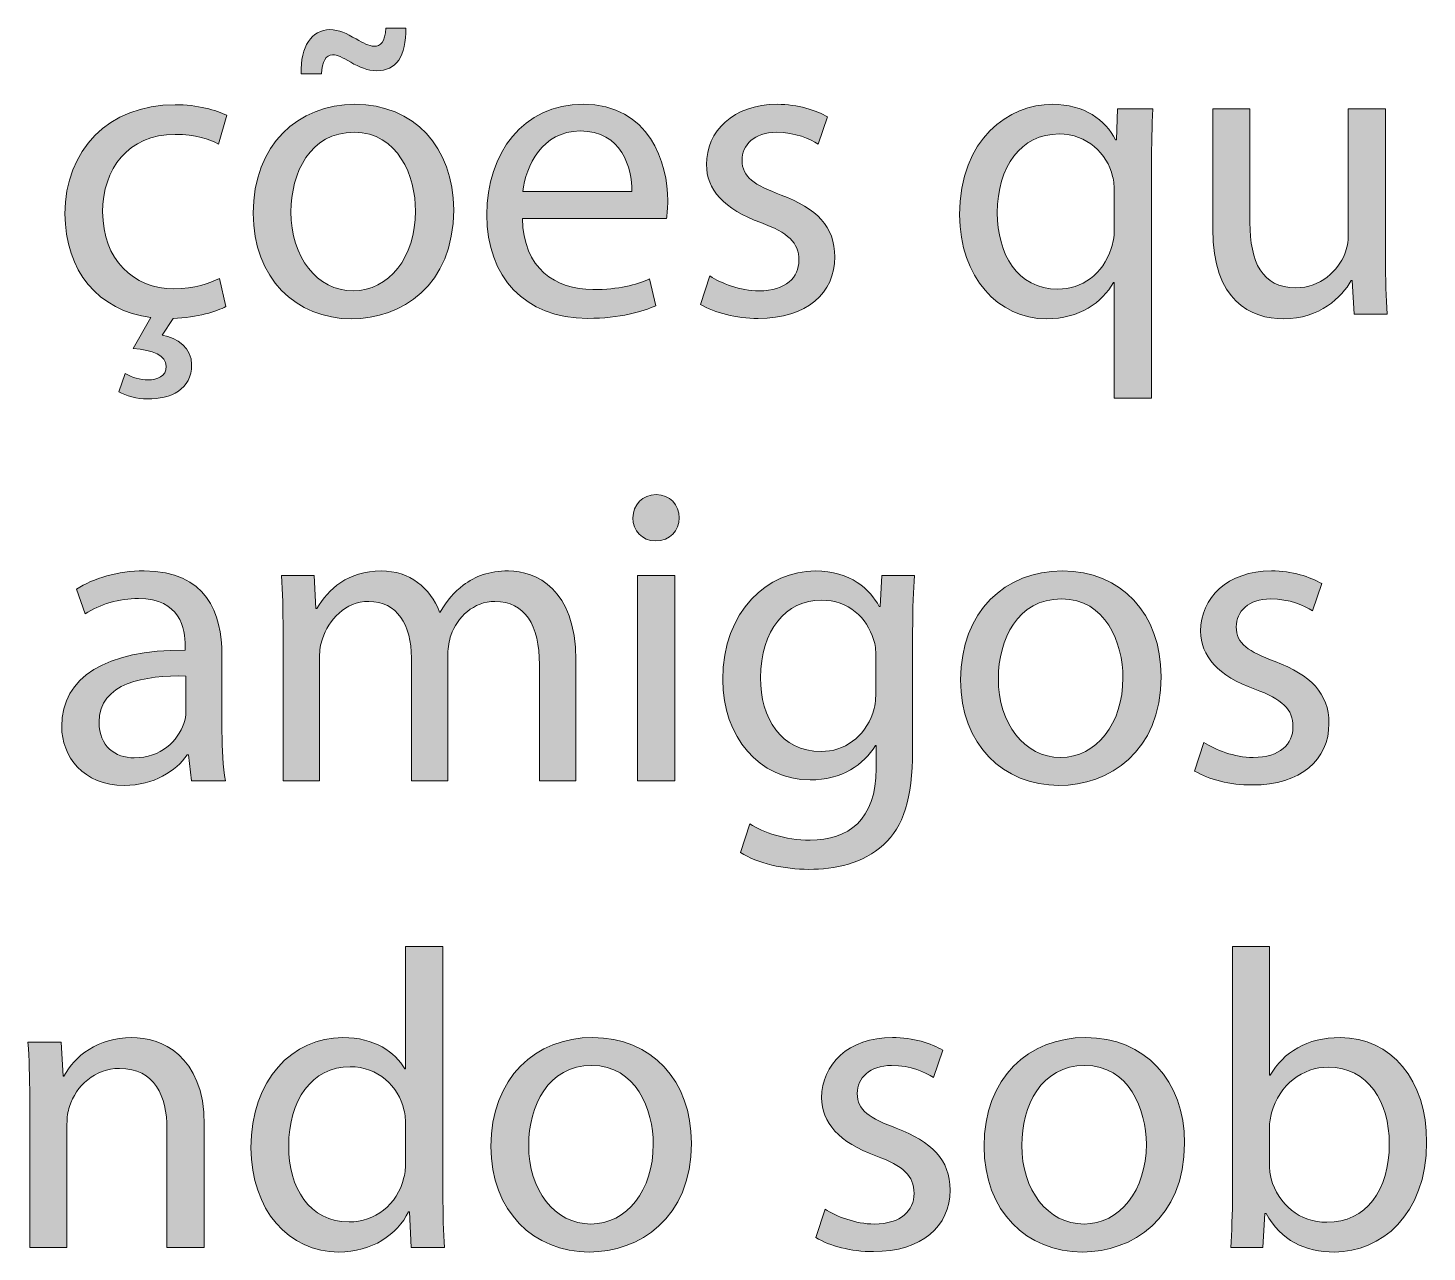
# Model space of a CAD drawing. Header units: inches. Extents: x -507 to 1392, y -754 to 68.
# Drawn here: x 1253.19 to 1286.18, y -248.06 to -219.2 of the extents above; entities that cross this region are included whole.
import ezdxf

# ---------------------------------------------------------------- set-up
doc = ezdxf.new("R2010")
doc.units = ezdxf.units.IN
doc.header["$MEASUREMENT"] = 0
doc.layers.add('back', color=7, linetype='Continuous')

# ---------------------------------------------------------------- blocks, each defined once
blk = doc.blocks.new('block 163')
at = {"layer": 'back', "true_color": 0x231f20}
h = blk.add_hatch(color=250, dxfattribs=at)
h.dxf.hatch_style = 2
edge = h.paths.add_edge_path()
edge.add_spline(control_points=[(1263.226, -223.488), (1263.226, -225.277), (1261.986, -226.057), (1260.816, -226.057), (1259.508, -226.057), (1258.498, -225.097), (1258.498, -223.568), (1258.498, -221.949), (1259.558, -221), (1260.896, -221), (1262.286, -221), (1263.226, -222.009), (1263.226, -223.488)], knot_values=[0, 0, 0, 0, 1, 1, 1, 2, 2, 2, 3, 3, 3, 4, 4, 4, 4], degree=3, periodic=1)
edge = h.paths.add_edge_path()
edge.add_spline(control_points=[(1259.388, -223.538), (1259.388, -224.598), (1259.997, -225.397), (1260.856, -225.397), (1261.696, -225.397), (1262.326, -224.607), (1262.326, -223.518), (1262.326, -222.699), (1261.916, -221.659), (1260.877, -221.659), (1259.837, -221.659), (1259.388, -222.619), (1259.388, -223.538)], knot_values=[0, 0, 0, 0, 1, 1, 1, 2, 2, 2, 3, 3, 3, 4, 4, 4, 4], degree=3, periodic=1)
edge = h.paths.add_edge_path()
edge.add_spline(control_points=[(1259.627, -220.28), (1259.607, -219.63), (1259.877, -219.24), (1260.307, -219.24), (1260.526, -219.24), (1260.696, -219.331), (1260.927, -219.46), (1261.087, -219.55), (1261.227, -219.63), (1261.347, -219.63), (1261.506, -219.63), (1261.606, -219.541), (1261.626, -219.201), (1261.626, -219.201), (1262.096, -219.201), (1262.096, -219.201), (1262.106, -219.87), (1261.876, -220.21), (1261.406, -220.21), (1261.196, -220.21), (1261.007, -220.12), (1260.797, -220.01), (1260.597, -219.89), (1260.487, -219.83), (1260.367, -219.83), (1260.207, -219.83), (1260.127, -220), (1260.107, -220.28), (1260.107, -220.28), (1259.627, -220.28), (1259.627, -220.28)], knot_values=[0, 0, 0, 0, 1, 1, 1, 2, 2, 2, 3, 3, 3, 4, 4, 4, 5, 5, 5, 6, 6, 6, 7, 7, 7, 8, 8, 8, 9, 9, 9, 10, 10, 10, 10], degree=3, periodic=1)
h = blk.add_hatch(color=250, dxfattribs=at)
h.dxf.hatch_style = 2
edge = h.paths.add_edge_path()
edge.add_spline(control_points=[(1257.855, -225.767), (1257.646, -225.877), (1257.186, -226.027), (1256.606, -226.047), (1256.606, -226.047), (1256.347, -226.446), (1256.347, -226.446), (1256.716, -226.497), (1257.046, -226.756), (1257.046, -227.136), (1257.046, -227.726), (1256.556, -227.946), (1256.007, -227.946), (1255.757, -227.946), (1255.497, -227.875), (1255.327, -227.776), (1255.327, -227.776), (1255.477, -227.346), (1255.477, -227.346), (1255.637, -227.446), (1255.837, -227.496), (1256.017, -227.496), (1256.236, -227.496), (1256.446, -227.416), (1256.446, -227.176), (1256.437, -226.916), (1256.137, -226.796), (1255.667, -226.756), (1255.667, -226.756), (1256.086, -226.027), (1256.086, -226.027), (1254.847, -225.867), (1254.058, -224.927), (1254.058, -223.578), (1254.058, -222.089), (1255.077, -221.009), (1256.656, -221.009), (1257.176, -221.009), (1257.636, -221.14), (1257.875, -221.259), (1257.875, -221.259), (1257.676, -221.939), (1257.676, -221.939), (1257.466, -221.819), (1257.136, -221.709), (1256.656, -221.709), (1255.547, -221.709), (1254.947, -222.529), (1254.947, -223.538), (1254.947, -224.658), (1255.667, -225.347), (1256.626, -225.347), (1257.126, -225.347), (1257.456, -225.217), (1257.705, -225.107), (1257.705, -225.107), (1257.855, -225.767), (1257.855, -225.767)], knot_values=[0, 0, 0, 0, 1, 1, 1, 2, 2, 2, 3, 3, 3, 4, 4, 4, 5, 5, 5, 6, 6, 6, 7, 7, 7, 8, 8, 8, 9, 9, 9, 10, 10, 10, 11, 11, 11, 12, 12, 12, 13, 13, 13, 14, 14, 14, 15, 15, 15, 16, 16, 16, 17, 17, 17, 18, 18, 18, 19, 19, 19, 19], degree=3, periodic=1)
h = blk.add_hatch(color=250, dxfattribs=at)
h.dxf.hatch_style = 2
edge = h.paths.add_edge_path()
edge.add_spline(control_points=[(1264.848, -223.688), (1264.867, -224.877), (1265.627, -225.367), (1266.507, -225.367), (1267.136, -225.367), (1267.516, -225.257), (1267.846, -225.117), (1267.846, -225.117), (1267.995, -225.747), (1267.995, -225.747), (1267.686, -225.887), (1267.156, -226.047), (1266.387, -226.047), (1264.897, -226.047), (1264.008, -225.067), (1264.008, -223.608), (1264.008, -222.149), (1264.867, -221), (1266.276, -221), (1267.855, -221), (1268.275, -222.389), (1268.275, -223.278), (1268.275, -223.458), (1268.256, -223.598), (1268.245, -223.688), (1268.245, -223.688), (1264.848, -223.688), (1264.848, -223.688)], knot_values=[0, 0, 0, 0, 1, 1, 1, 2, 2, 2, 3, 3, 3, 4, 4, 4, 5, 5, 5, 6, 6, 6, 7, 7, 7, 8, 8, 8, 9, 9, 9, 9], degree=3, periodic=1)
edge = h.paths.add_edge_path()
edge.add_spline(control_points=[(1267.426, -223.059), (1267.436, -222.499), (1267.196, -221.629), (1266.206, -221.629), (1265.317, -221.629), (1264.927, -222.449), (1264.857, -223.059), (1264.857, -223.059), (1267.426, -223.059), (1267.426, -223.059)], knot_values=[0, 0, 0, 0, 1, 1, 1, 2, 2, 2, 3, 3, 3, 3], degree=3, periodic=1)
h = blk.add_hatch(color=250, dxfattribs=at)
h.dxf.hatch_style = 2
edge = h.paths.add_edge_path()
edge.add_spline(control_points=[(1269.268, -225.047), (1269.527, -225.217), (1269.987, -225.397), (1270.427, -225.397), (1271.066, -225.397), (1271.367, -225.077), (1271.367, -224.677), (1271.367, -224.258), (1271.117, -224.028), (1270.467, -223.788), (1269.598, -223.478), (1269.188, -222.999), (1269.188, -222.419), (1269.188, -221.639), (1269.817, -221), (1270.857, -221), (1271.347, -221), (1271.776, -221.14), (1272.046, -221.299), (1272.046, -221.299), (1271.826, -221.939), (1271.826, -221.939), (1271.637, -221.819), (1271.287, -221.659), (1270.837, -221.659), (1270.317, -221.659), (1270.027, -221.959), (1270.027, -222.319), (1270.027, -222.719), (1270.317, -222.898), (1270.947, -223.138), (1271.786, -223.458), (1272.216, -223.878), (1272.216, -224.598), (1272.216, -225.447), (1271.557, -226.047), (1270.407, -226.047), (1269.878, -226.047), (1269.388, -225.917), (1269.048, -225.717), (1269.048, -225.717), (1269.268, -225.047), (1269.268, -225.047)], knot_values=[0, 0, 0, 0, 1, 1, 1, 2, 2, 2, 3, 3, 3, 4, 4, 4, 5, 5, 5, 6, 6, 6, 7, 7, 7, 8, 8, 8, 9, 9, 9, 10, 10, 10, 11, 11, 11, 12, 12, 12, 13, 13, 13, 14, 14, 14, 14], degree=3, periodic=1)
h = blk.add_hatch(color=250, dxfattribs=at)
h.dxf.hatch_style = 2
edge = h.paths.add_edge_path()
edge.add_spline(control_points=[(1278.806, -225.197), (1278.806, -225.197), (1278.786, -225.197), (1278.786, -225.197), (1278.526, -225.677), (1277.986, -226.057), (1277.207, -226.057), (1276.077, -226.057), (1275.158, -225.077), (1275.158, -223.608), (1275.158, -221.799), (1276.327, -221), (1277.347, -221), (1278.097, -221), (1278.597, -221.369), (1278.836, -221.839), (1278.836, -221.839), (1278.856, -221.839), (1278.856, -221.839), (1278.856, -221.839), (1278.886, -221.109), (1278.886, -221.109), (1278.886, -221.109), (1279.716, -221.109), (1279.716, -221.109), (1279.695, -221.519), (1279.686, -221.939), (1279.686, -222.438), (1279.686, -222.438), (1279.686, -227.926), (1279.686, -227.926), (1279.686, -227.926), (1278.806, -227.926), (1278.806, -227.926), (1278.806, -227.926), (1278.806, -225.197), (1278.806, -225.197)], knot_values=[0, 0, 0, 0, 1, 1, 1, 2, 2, 2, 3, 3, 3, 4, 4, 4, 5, 5, 5, 6, 6, 6, 7, 7, 7, 8, 8, 8, 9, 9, 9, 10, 10, 10, 11, 11, 11, 12, 12, 12, 12], degree=3, periodic=1)
edge = h.paths.add_edge_path()
edge.add_spline(control_points=[(1278.806, -223.068), (1278.806, -222.948), (1278.796, -222.809), (1278.767, -222.699), (1278.636, -222.159), (1278.166, -221.699), (1277.507, -221.699), (1276.598, -221.699), (1276.048, -222.469), (1276.048, -223.558), (1276.048, -224.518), (1276.508, -225.357), (1277.477, -225.357), (1278.047, -225.357), (1278.536, -225.007), (1278.736, -224.397), (1278.776, -224.278), (1278.806, -224.108), (1278.806, -223.978), (1278.806, -223.978), (1278.806, -223.068), (1278.806, -223.068)], knot_values=[0, 0, 0, 0, 1, 1, 1, 2, 2, 2, 3, 3, 3, 4, 4, 4, 5, 5, 5, 6, 6, 6, 7, 7, 7, 7], degree=3, periodic=1)
h = blk.add_hatch(color=250, dxfattribs=at)
h.dxf.hatch_style = 2
edge = h.paths.add_edge_path()
edge.add_spline(control_points=[(1285.205, -224.627), (1285.205, -225.127), (1285.215, -225.567), (1285.245, -225.947), (1285.245, -225.947), (1284.466, -225.947), (1284.466, -225.947), (1284.466, -225.947), (1284.416, -225.157), (1284.416, -225.157), (1284.416, -225.157), (1284.396, -225.157), (1284.396, -225.157), (1284.166, -225.547), (1283.656, -226.057), (1282.797, -226.057), (1282.037, -226.057), (1281.127, -225.637), (1281.127, -223.938), (1281.127, -223.938), (1281.127, -221.109), (1281.127, -221.109), (1281.127, -221.109), (1282.007, -221.109), (1282.007, -221.109), (1282.007, -221.109), (1282.007, -223.788), (1282.007, -223.788), (1282.007, -224.708), (1282.287, -225.327), (1283.086, -225.327), (1283.676, -225.327), (1284.086, -224.917), (1284.246, -224.527), (1284.296, -224.397), (1284.325, -224.238), (1284.325, -224.078), (1284.325, -224.078), (1284.325, -221.109), (1284.325, -221.109), (1284.325, -221.109), (1285.205, -221.109), (1285.205, -221.109), (1285.205, -221.109), (1285.205, -224.627), (1285.205, -224.627)], knot_values=[0, 0, 0, 0, 1, 1, 1, 2, 2, 2, 3, 3, 3, 4, 4, 4, 5, 5, 5, 6, 6, 6, 7, 7, 7, 8, 8, 8, 9, 9, 9, 10, 10, 10, 11, 11, 11, 12, 12, 12, 13, 13, 13, 14, 14, 14, 15, 15, 15, 15], degree=3, periodic=1)
h = blk.add_hatch(color=250, dxfattribs=at)
h.dxf.hatch_style = 2
edge = h.paths.add_edge_path()
edge.add_spline(control_points=[(1268.542, -230.75), (1268.552, -231.05), (1268.332, -231.29), (1267.982, -231.29), (1267.673, -231.29), (1267.453, -231.05), (1267.453, -230.75), (1267.453, -230.44), (1267.683, -230.201), (1268.002, -230.201), (1268.332, -230.201), (1268.542, -230.44), (1268.542, -230.75)], knot_values=[0, 0, 0, 0, 1, 1, 1, 2, 2, 2, 3, 3, 3, 4, 4, 4, 4], degree=3, periodic=1)
h.paths.add_polyline_path([(1267.562, -236.947), (1267.562, -232.109), (1268.442, -232.109), (1268.442, -236.947)])
h = blk.add_hatch(color=250, dxfattribs=at)
h.dxf.hatch_style = 2
edge = h.paths.add_edge_path()
edge.add_spline(control_points=[(1257.041, -236.947), (1257.041, -236.947), (1256.971, -236.337), (1256.971, -236.337), (1256.971, -236.337), (1256.941, -236.337), (1256.941, -236.337), (1256.671, -236.717), (1256.151, -237.057), (1255.462, -237.057), (1254.482, -237.057), (1253.982, -236.367), (1253.982, -235.667), (1253.982, -234.498), (1255.022, -233.858), (1256.891, -233.869), (1256.891, -233.869), (1256.891, -233.769), (1256.891, -233.769), (1256.891, -233.369), (1256.781, -232.649), (1255.792, -232.649), (1255.342, -232.649), (1254.872, -232.789), (1254.532, -233.009), (1254.532, -233.009), (1254.332, -232.429), (1254.332, -232.429), (1254.732, -232.169), (1255.312, -232), (1255.922, -232), (1257.4, -232), (1257.761, -233.009), (1257.761, -233.979), (1257.761, -233.979), (1257.761, -235.788), (1257.761, -235.788), (1257.761, -236.207), (1257.78, -236.617), (1257.841, -236.947), (1257.841, -236.947), (1257.041, -236.947), (1257.041, -236.947)], knot_values=[0, 0, 0, 0, 1, 1, 1, 2, 2, 2, 3, 3, 3, 4, 4, 4, 5, 5, 5, 6, 6, 6, 7, 7, 7, 8, 8, 8, 9, 9, 9, 10, 10, 10, 11, 11, 11, 12, 12, 12, 13, 13, 13, 14, 14, 14, 14], degree=3, periodic=1)
edge = h.paths.add_edge_path()
edge.add_spline(control_points=[(1256.911, -234.478), (1255.951, -234.458), (1254.862, -234.628), (1254.862, -235.567), (1254.862, -236.137), (1255.242, -236.407), (1255.691, -236.407), (1256.321, -236.407), (1256.721, -236.007), (1256.861, -235.598), (1256.891, -235.507), (1256.911, -235.408), (1256.911, -235.318), (1256.911, -235.318), (1256.911, -234.478), (1256.911, -234.478)], knot_values=[0, 0, 0, 0, 1, 1, 1, 2, 2, 2, 3, 3, 3, 4, 4, 4, 5, 5, 5, 5], degree=3, periodic=1)
h = blk.add_hatch(color=250, dxfattribs=at)
h.dxf.hatch_style = 2
edge = h.paths.add_edge_path()
edge.add_spline(control_points=[(1259.202, -233.419), (1259.202, -232.919), (1259.192, -232.509), (1259.162, -232.109), (1259.162, -232.109), (1259.932, -232.109), (1259.932, -232.109), (1259.932, -232.109), (1259.972, -232.889), (1259.972, -232.889), (1259.972, -232.889), (1260.002, -232.889), (1260.002, -232.889), (1260.271, -232.429), (1260.722, -232), (1261.521, -232), (1262.181, -232), (1262.681, -232.399), (1262.891, -232.969), (1262.891, -232.969), (1262.91, -232.969), (1262.91, -232.969), (1263.061, -232.699), (1263.25, -232.489), (1263.45, -232.339), (1263.74, -232.12), (1264.06, -232), (1264.52, -232), (1265.159, -232), (1266.108, -232.419), (1266.108, -234.098), (1266.108, -234.098), (1266.108, -236.947), (1266.108, -236.947), (1266.108, -236.947), (1265.249, -236.947), (1265.249, -236.947), (1265.249, -236.947), (1265.249, -234.208), (1265.249, -234.208), (1265.249, -233.279), (1264.909, -232.719), (1264.199, -232.719), (1263.7, -232.719), (1263.31, -233.089), (1263.16, -233.519), (1263.12, -233.639), (1263.09, -233.798), (1263.09, -233.958), (1263.09, -233.958), (1263.09, -236.947), (1263.09, -236.947), (1263.09, -236.947), (1262.23, -236.947), (1262.23, -236.947), (1262.23, -236.947), (1262.23, -234.048), (1262.23, -234.048), (1262.23, -233.279), (1261.891, -232.719), (1261.221, -232.719), (1260.672, -232.719), (1260.271, -233.159), (1260.132, -233.599), (1260.082, -233.729), (1260.062, -233.878), (1260.062, -234.028), (1260.062, -234.028), (1260.062, -236.947), (1260.062, -236.947), (1260.062, -236.947), (1259.202, -236.947), (1259.202, -236.947), (1259.202, -236.947), (1259.202, -233.419), (1259.202, -233.419)], knot_values=[0, 0, 0, 0, 1, 1, 1, 2, 2, 2, 3, 3, 3, 4, 4, 4, 5, 5, 5, 6, 6, 6, 7, 7, 7, 8, 8, 8, 9, 9, 9, 10, 10, 10, 11, 11, 11, 12, 12, 12, 13, 13, 13, 14, 14, 14, 15, 15, 15, 16, 16, 16, 17, 17, 17, 18, 18, 18, 19, 19, 19, 20, 20, 20, 21, 21, 21, 22, 22, 22, 23, 23, 23, 24, 24, 24, 25, 25, 25, 25], degree=3, periodic=1)
h = blk.add_hatch(color=250, dxfattribs=at)
h.dxf.hatch_style = 2
edge = h.paths.add_edge_path()
edge.add_spline(control_points=[(1274.091, -232.109), (1274.07, -232.459), (1274.051, -232.849), (1274.051, -233.438), (1274.051, -233.438), (1274.051, -236.247), (1274.051, -236.247), (1274.051, -237.356), (1273.831, -238.036), (1273.361, -238.456), (1272.892, -238.896), (1272.212, -239.036), (1271.602, -239.036), (1271.022, -239.036), (1270.383, -238.896), (1269.993, -238.636), (1269.993, -238.636), (1270.213, -237.966), (1270.213, -237.966), (1270.532, -238.166), (1271.032, -238.346), (1271.632, -238.346), (1272.531, -238.346), (1273.191, -237.876), (1273.191, -236.657), (1273.191, -236.657), (1273.191, -236.117), (1273.191, -236.117), (1273.191, -236.117), (1273.171, -236.117), (1273.171, -236.117), (1272.901, -236.567), (1272.382, -236.927), (1271.632, -236.927), (1270.433, -236.927), (1269.573, -235.907), (1269.573, -234.568), (1269.573, -232.929), (1270.643, -232), (1271.752, -232), (1272.592, -232), (1273.051, -232.439), (1273.261, -232.839), (1273.261, -232.839), (1273.281, -232.839), (1273.281, -232.839), (1273.281, -232.839), (1273.321, -232.109), (1273.321, -232.109), (1273.321, -232.109), (1274.091, -232.109), (1274.091, -232.109)], knot_values=[0, 0, 0, 0, 1, 1, 1, 2, 2, 2, 3, 3, 3, 4, 4, 4, 5, 5, 5, 6, 6, 6, 7, 7, 7, 8, 8, 8, 9, 9, 9, 10, 10, 10, 11, 11, 11, 12, 12, 12, 13, 13, 13, 14, 14, 14, 15, 15, 15, 16, 16, 16, 17, 17, 17, 17], degree=3, periodic=1)
edge = h.paths.add_edge_path()
edge.add_spline(control_points=[(1273.182, -234.019), (1273.182, -233.869), (1273.171, -233.739), (1273.131, -233.619), (1272.972, -233.109), (1272.542, -232.689), (1271.902, -232.689), (1271.062, -232.689), (1270.463, -233.399), (1270.463, -234.518), (1270.463, -235.468), (1270.942, -236.257), (1271.892, -236.257), (1272.432, -236.257), (1272.921, -235.917), (1273.111, -235.357), (1273.161, -235.208), (1273.182, -235.038), (1273.182, -234.888), (1273.182, -234.888), (1273.182, -234.019), (1273.182, -234.019)], knot_values=[0, 0, 0, 0, 1, 1, 1, 2, 2, 2, 3, 3, 3, 4, 4, 4, 5, 5, 5, 6, 6, 6, 7, 7, 7, 7], degree=3, periodic=1)
h = blk.add_hatch(color=250, dxfattribs=at)
h.dxf.hatch_style = 2
edge = h.paths.add_edge_path()
edge.add_spline(control_points=[(1279.91, -234.488), (1279.91, -236.277), (1278.671, -237.057), (1277.501, -237.057), (1276.192, -237.057), (1275.183, -236.097), (1275.183, -234.568), (1275.183, -232.949), (1276.242, -232), (1277.581, -232), (1278.971, -232), (1279.91, -233.009), (1279.91, -234.488)], knot_values=[0, 0, 0, 0, 1, 1, 1, 2, 2, 2, 3, 3, 3, 4, 4, 4, 4], degree=3, periodic=1)
edge = h.paths.add_edge_path()
edge.add_spline(control_points=[(1276.072, -234.538), (1276.072, -235.598), (1276.682, -236.397), (1277.541, -236.397), (1278.381, -236.397), (1279.011, -235.607), (1279.011, -234.518), (1279.011, -233.699), (1278.601, -232.659), (1277.562, -232.659), (1276.521, -232.659), (1276.072, -233.619), (1276.072, -234.538)], knot_values=[0, 0, 0, 0, 1, 1, 1, 2, 2, 2, 3, 3, 3, 4, 4, 4, 4], degree=3, periodic=1)
h = blk.add_hatch(color=250, dxfattribs=at)
h.dxf.hatch_style = 2
edge = h.paths.add_edge_path()
edge.add_spline(control_points=[(1280.922, -236.047), (1281.182, -236.217), (1281.642, -236.397), (1282.081, -236.397), (1282.721, -236.397), (1283.021, -236.077), (1283.021, -235.677), (1283.021, -235.258), (1282.771, -235.028), (1282.121, -234.788), (1281.252, -234.478), (1280.842, -233.999), (1280.842, -233.419), (1280.842, -232.639), (1281.472, -232), (1282.512, -232), (1283.001, -232), (1283.431, -232.14), (1283.7, -232.299), (1283.7, -232.299), (1283.48, -232.939), (1283.48, -232.939), (1283.291, -232.819), (1282.941, -232.659), (1282.491, -232.659), (1281.972, -232.659), (1281.682, -232.959), (1281.682, -233.319), (1281.682, -233.719), (1281.972, -233.898), (1282.602, -234.138), (1283.44, -234.458), (1283.87, -234.878), (1283.87, -235.598), (1283.87, -236.447), (1283.211, -237.047), (1282.062, -237.047), (1281.532, -237.047), (1281.042, -236.917), (1280.702, -236.717), (1280.702, -236.717), (1280.922, -236.047), (1280.922, -236.047)], knot_values=[0, 0, 0, 0, 1, 1, 1, 2, 2, 2, 3, 3, 3, 4, 4, 4, 5, 5, 5, 6, 6, 6, 7, 7, 7, 8, 8, 8, 9, 9, 9, 10, 10, 10, 11, 11, 11, 12, 12, 12, 13, 13, 13, 14, 14, 14, 14], degree=3, periodic=1)
h = blk.add_hatch(color=250, dxfattribs=at)
h.dxf.hatch_style = 2
edge = h.paths.add_edge_path()
edge.add_spline(control_points=[(1262.973, -240.851), (1262.973, -240.851), (1262.973, -246.697), (1262.973, -246.697), (1262.973, -247.127), (1262.982, -247.617), (1263.013, -247.947), (1263.013, -247.947), (1262.224, -247.947), (1262.224, -247.947), (1262.224, -247.947), (1262.184, -247.107), (1262.184, -247.107), (1262.184, -247.107), (1262.163, -247.107), (1262.163, -247.107), (1261.894, -247.647), (1261.304, -248.057), (1260.514, -248.057), (1259.345, -248.057), (1258.445, -247.067), (1258.445, -245.598), (1258.436, -243.989), (1259.435, -243), (1260.614, -243), (1261.354, -243), (1261.854, -243.349), (1262.073, -243.739), (1262.073, -243.739), (1262.093, -243.739), (1262.093, -243.739), (1262.093, -243.739), (1262.093, -240.851), (1262.093, -240.851), (1262.093, -240.851), (1262.973, -240.851), (1262.973, -240.851)], knot_values=[0, 0, 0, 0, 1, 1, 1, 2, 2, 2, 3, 3, 3, 4, 4, 4, 5, 5, 5, 6, 6, 6, 7, 7, 7, 8, 8, 8, 9, 9, 9, 10, 10, 10, 11, 11, 11, 12, 12, 12, 12], degree=3, periodic=1)
edge = h.paths.add_edge_path()
edge.add_spline(control_points=[(1262.093, -245.078), (1262.093, -244.968), (1262.083, -244.818), (1262.054, -244.708), (1261.923, -244.149), (1261.443, -243.689), (1260.784, -243.689), (1259.874, -243.689), (1259.335, -244.489), (1259.335, -245.558), (1259.335, -246.538), (1259.814, -247.347), (1260.764, -247.347), (1261.354, -247.347), (1261.894, -246.958), (1262.054, -246.298), (1262.083, -246.178), (1262.093, -246.058), (1262.093, -245.918), (1262.093, -245.918), (1262.093, -245.078), (1262.093, -245.078)], knot_values=[0, 0, 0, 0, 1, 1, 1, 2, 2, 2, 3, 3, 3, 4, 4, 4, 5, 5, 5, 6, 6, 6, 7, 7, 7, 7], degree=3, periodic=1)
h = blk.add_hatch(color=250, dxfattribs=at)
h.dxf.hatch_style = 2
edge = h.paths.add_edge_path()
edge.add_spline(control_points=[(1281.555, -247.947), (1281.575, -247.617), (1281.595, -247.127), (1281.595, -246.697), (1281.595, -246.697), (1281.595, -240.851), (1281.595, -240.851), (1281.595, -240.851), (1282.464, -240.851), (1282.464, -240.851), (1282.464, -240.851), (1282.464, -243.889), (1282.464, -243.889), (1282.464, -243.889), (1282.484, -243.889), (1282.484, -243.889), (1282.794, -243.349), (1283.354, -243), (1284.134, -243), (1285.333, -243), (1286.183, -243.999), (1286.172, -245.468), (1286.172, -247.197), (1285.083, -248.057), (1284.004, -248.057), (1283.304, -248.057), (1282.744, -247.787), (1282.385, -247.147), (1282.385, -247.147), (1282.354, -247.147), (1282.354, -247.147), (1282.354, -247.147), (1282.314, -247.947), (1282.314, -247.947), (1282.314, -247.947), (1281.555, -247.947), (1281.555, -247.947)], knot_values=[0, 0, 0, 0, 1, 1, 1, 2, 2, 2, 3, 3, 3, 4, 4, 4, 5, 5, 5, 6, 6, 6, 7, 7, 7, 8, 8, 8, 9, 9, 9, 10, 10, 10, 11, 11, 11, 12, 12, 12, 12], degree=3, periodic=1)
edge = h.paths.add_edge_path()
edge.add_spline(control_points=[(1282.464, -246.008), (1282.464, -246.118), (1282.484, -246.228), (1282.504, -246.328), (1282.674, -246.938), (1283.184, -247.357), (1283.823, -247.357), (1284.743, -247.357), (1285.293, -246.607), (1285.293, -245.498), (1285.293, -244.529), (1284.793, -243.699), (1283.854, -243.699), (1283.254, -243.699), (1282.694, -244.109), (1282.515, -244.778), (1282.494, -244.878), (1282.464, -244.999), (1282.464, -245.138), (1282.464, -245.138), (1282.464, -246.008), (1282.464, -246.008)], knot_values=[0, 0, 0, 0, 1, 1, 1, 2, 2, 2, 3, 3, 3, 4, 4, 4, 5, 5, 5, 6, 6, 6, 7, 7, 7, 7], degree=3, periodic=1)
h = blk.add_hatch(color=250, dxfattribs=at)
h.dxf.hatch_style = 2
edge = h.paths.add_edge_path()
edge.add_spline(control_points=[(1253.226, -244.419), (1253.226, -243.919), (1253.216, -243.509), (1253.186, -243.109), (1253.186, -243.109), (1253.965, -243.109), (1253.965, -243.109), (1253.965, -243.109), (1254.016, -243.909), (1254.016, -243.909), (1254.016, -243.909), (1254.035, -243.909), (1254.035, -243.909), (1254.275, -243.449), (1254.835, -243), (1255.635, -243), (1256.304, -243), (1257.344, -243.399), (1257.344, -245.059), (1257.344, -245.059), (1257.344, -247.947), (1257.344, -247.947), (1257.344, -247.947), (1256.464, -247.947), (1256.464, -247.947), (1256.464, -247.947), (1256.464, -245.158), (1256.464, -245.158), (1256.464, -244.379), (1256.174, -243.729), (1255.345, -243.729), (1254.765, -243.729), (1254.315, -244.139), (1254.165, -244.628), (1254.125, -244.739), (1254.105, -244.889), (1254.105, -245.039), (1254.105, -245.039), (1254.105, -247.947), (1254.105, -247.947), (1254.105, -247.947), (1253.226, -247.947), (1253.226, -247.947), (1253.226, -247.947), (1253.226, -244.419), (1253.226, -244.419)], knot_values=[0, 0, 0, 0, 1, 1, 1, 2, 2, 2, 3, 3, 3, 4, 4, 4, 5, 5, 5, 6, 6, 6, 7, 7, 7, 8, 8, 8, 9, 9, 9, 10, 10, 10, 11, 11, 11, 12, 12, 12, 13, 13, 13, 14, 14, 14, 15, 15, 15, 15], degree=3, periodic=1)
h = blk.add_hatch(color=250, dxfattribs=at)
h.dxf.hatch_style = 2
edge = h.paths.add_edge_path()
edge.add_spline(control_points=[(1268.833, -245.488), (1268.833, -247.277), (1267.594, -248.057), (1266.424, -248.057), (1265.115, -248.057), (1264.105, -247.097), (1264.105, -245.568), (1264.105, -243.949), (1265.165, -243), (1266.504, -243), (1267.894, -243), (1268.833, -244.009), (1268.833, -245.488)], knot_values=[0, 0, 0, 0, 1, 1, 1, 2, 2, 2, 3, 3, 3, 4, 4, 4, 4], degree=3, periodic=1)
edge = h.paths.add_edge_path()
edge.add_spline(control_points=[(1264.995, -245.538), (1264.995, -246.598), (1265.604, -247.397), (1266.464, -247.397), (1267.304, -247.397), (1267.934, -246.607), (1267.934, -245.518), (1267.934, -244.699), (1267.523, -243.659), (1266.484, -243.659), (1265.444, -243.659), (1264.995, -244.619), (1264.995, -245.538)], knot_values=[0, 0, 0, 0, 1, 1, 1, 2, 2, 2, 3, 3, 3, 4, 4, 4, 4], degree=3, periodic=1)
h = blk.add_hatch(color=250, dxfattribs=at)
h.dxf.hatch_style = 2
edge = h.paths.add_edge_path()
edge.add_spline(control_points=[(1271.984, -247.047), (1272.244, -247.217), (1272.704, -247.397), (1273.144, -247.397), (1273.783, -247.397), (1274.084, -247.077), (1274.084, -246.677), (1274.084, -246.258), (1273.834, -246.028), (1273.184, -245.788), (1272.314, -245.478), (1271.904, -244.999), (1271.904, -244.419), (1271.904, -243.639), (1272.534, -243), (1273.574, -243), (1274.063, -243), (1274.493, -243.14), (1274.763, -243.299), (1274.763, -243.299), (1274.543, -243.939), (1274.543, -243.939), (1274.354, -243.819), (1274.004, -243.659), (1273.554, -243.659), (1273.034, -243.659), (1272.744, -243.959), (1272.744, -244.319), (1272.744, -244.719), (1273.034, -244.898), (1273.664, -245.138), (1274.503, -245.458), (1274.933, -245.878), (1274.933, -246.598), (1274.933, -247.447), (1274.273, -248.047), (1273.124, -248.047), (1272.595, -248.047), (1272.104, -247.917), (1271.765, -247.717), (1271.765, -247.717), (1271.984, -247.047), (1271.984, -247.047)], knot_values=[0, 0, 0, 0, 1, 1, 1, 2, 2, 2, 3, 3, 3, 4, 4, 4, 5, 5, 5, 6, 6, 6, 7, 7, 7, 8, 8, 8, 9, 9, 9, 10, 10, 10, 11, 11, 11, 12, 12, 12, 13, 13, 13, 14, 14, 14, 14], degree=3, periodic=1)
h = blk.add_hatch(color=250, dxfattribs=at)
h.dxf.hatch_style = 2
edge = h.paths.add_edge_path()
edge.add_spline(control_points=[(1280.463, -245.488), (1280.463, -247.277), (1279.224, -248.057), (1278.054, -248.057), (1276.745, -248.057), (1275.735, -247.097), (1275.735, -245.568), (1275.735, -243.949), (1276.795, -243), (1278.134, -243), (1279.523, -243), (1280.463, -244.009), (1280.463, -245.488)], knot_values=[0, 0, 0, 0, 1, 1, 1, 2, 2, 2, 3, 3, 3, 4, 4, 4, 4], degree=3, periodic=1)
edge = h.paths.add_edge_path()
edge.add_spline(control_points=[(1276.625, -245.538), (1276.625, -246.598), (1277.234, -247.397), (1278.094, -247.397), (1278.934, -247.397), (1279.563, -246.607), (1279.563, -245.518), (1279.563, -244.699), (1279.153, -243.659), (1278.114, -243.659), (1277.074, -243.659), (1276.625, -244.619), (1276.625, -245.538)], knot_values=[0, 0, 0, 0, 1, 1, 1, 2, 2, 2, 3, 3, 3, 4, 4, 4, 4], degree=3, periodic=1)
at = {"layer": 'back', "lineweight": 0}
blk.add_lwpolyline([(1267.562, -236.947), (1267.562, -232.109), (1268.442, -232.109), (1268.442, -236.947), (1267.562, -236.947)], dxfattribs=at)
for points, knots in [([(1259.627, -220.28), (1259.607, -219.63), (1259.877, -219.24), (1260.307, -219.24), (1260.526, -219.24), (1260.696, -219.331), (1260.927, -219.46), (1261.087, -219.55), (1261.227, -219.63), (1261.347, -219.63), (1261.506, -219.63), (1261.606, -219.541), (1261.626, -219.201), (1261.626, -219.201), (1262.096, -219.201), (1262.096, -219.201), (1262.106, -219.87), (1261.876, -220.21), (1261.406, -220.21), (1261.196, -220.21), (1261.007, -220.12), (1260.797, -220.01), (1260.597, -219.89), (1260.487, -219.83), (1260.367, -219.83), (1260.207, -219.83), (1260.127, -220), (1260.107, -220.28), (1260.107, -220.28), (1259.627, -220.28), (1259.627, -220.28)], [0, 0, 0, 0, 1, 1, 1, 2, 2, 2, 3, 3, 3, 4, 4, 4, 5, 5, 5, 6, 6, 6, 7, 7, 7, 8, 8, 8, 9, 9, 9, 10, 10, 10, 10]), ([(1257.855, -225.767), (1257.646, -225.877), (1257.186, -226.027), (1256.606, -226.047), (1256.606, -226.047), (1256.347, -226.446), (1256.347, -226.446), (1256.716, -226.497), (1257.046, -226.756), (1257.046, -227.136), (1257.046, -227.726), (1256.556, -227.946), (1256.007, -227.946), (1255.757, -227.946), (1255.497, -227.875), (1255.327, -227.776), (1255.327, -227.776), (1255.477, -227.346), (1255.477, -227.346), (1255.637, -227.446), (1255.837, -227.496), (1256.017, -227.496), (1256.236, -227.496), (1256.446, -227.416), (1256.446, -227.176), (1256.437, -226.916), (1256.137, -226.796), (1255.667, -226.756), (1255.667, -226.756), (1256.086, -226.027), (1256.086, -226.027), (1254.847, -225.867), (1254.058, -224.927), (1254.058, -223.578), (1254.058, -222.089), (1255.077, -221.009), (1256.656, -221.009), (1257.176, -221.009), (1257.636, -221.14), (1257.875, -221.259), (1257.875, -221.259), (1257.676, -221.939), (1257.676, -221.939), (1257.466, -221.819), (1257.136, -221.709), (1256.656, -221.709), (1255.547, -221.709), (1254.947, -222.529), (1254.947, -223.538), (1254.947, -224.658), (1255.667, -225.347), (1256.626, -225.347), (1257.126, -225.347), (1257.456, -225.217), (1257.705, -225.107), (1257.705, -225.107), (1257.855, -225.767), (1257.855, -225.767)], [0, 0, 0, 0, 1, 1, 1, 2, 2, 2, 3, 3, 3, 4, 4, 4, 5, 5, 5, 6, 6, 6, 7, 7, 7, 8, 8, 8, 9, 9, 9, 10, 10, 10, 11, 11, 11, 12, 12, 12, 13, 13, 13, 14, 14, 14, 15, 15, 15, 16, 16, 16, 17, 17, 17, 18, 18, 18, 19, 19, 19, 19]), ([(1263.226, -223.488), (1263.226, -225.277), (1261.986, -226.057), (1260.816, -226.057), (1259.508, -226.057), (1258.498, -225.097), (1258.498, -223.568), (1258.498, -221.949), (1259.558, -221), (1260.896, -221), (1262.286, -221), (1263.226, -222.009), (1263.226, -223.488)], [0, 0, 0, 0, 1, 1, 1, 2, 2, 2, 3, 3, 3, 4, 4, 4, 4]), ([(1264.848, -223.688), (1264.867, -224.877), (1265.627, -225.367), (1266.507, -225.367), (1267.136, -225.367), (1267.516, -225.257), (1267.846, -225.117), (1267.846, -225.117), (1267.995, -225.747), (1267.995, -225.747), (1267.686, -225.887), (1267.156, -226.047), (1266.387, -226.047), (1264.897, -226.047), (1264.008, -225.067), (1264.008, -223.608), (1264.008, -222.149), (1264.867, -221), (1266.276, -221), (1267.855, -221), (1268.275, -222.389), (1268.275, -223.278), (1268.275, -223.458), (1268.256, -223.598), (1268.245, -223.688), (1268.245, -223.688), (1264.848, -223.688), (1264.848, -223.688)], [0, 0, 0, 0, 1, 1, 1, 2, 2, 2, 3, 3, 3, 4, 4, 4, 5, 5, 5, 6, 6, 6, 7, 7, 7, 8, 8, 8, 9, 9, 9, 9]), ([(1269.268, -225.047), (1269.527, -225.217), (1269.987, -225.397), (1270.427, -225.397), (1271.066, -225.397), (1271.367, -225.077), (1271.367, -224.677), (1271.367, -224.258), (1271.117, -224.028), (1270.467, -223.788), (1269.598, -223.478), (1269.188, -222.999), (1269.188, -222.419), (1269.188, -221.639), (1269.817, -221), (1270.857, -221), (1271.347, -221), (1271.776, -221.14), (1272.046, -221.299), (1272.046, -221.299), (1271.826, -221.939), (1271.826, -221.939), (1271.637, -221.819), (1271.287, -221.659), (1270.837, -221.659), (1270.317, -221.659), (1270.027, -221.959), (1270.027, -222.319), (1270.027, -222.719), (1270.317, -222.898), (1270.947, -223.138), (1271.786, -223.458), (1272.216, -223.878), (1272.216, -224.598), (1272.216, -225.447), (1271.557, -226.047), (1270.407, -226.047), (1269.878, -226.047), (1269.388, -225.917), (1269.048, -225.717), (1269.048, -225.717), (1269.268, -225.047), (1269.268, -225.047)], [0, 0, 0, 0, 1, 1, 1, 2, 2, 2, 3, 3, 3, 4, 4, 4, 5, 5, 5, 6, 6, 6, 7, 7, 7, 8, 8, 8, 9, 9, 9, 10, 10, 10, 11, 11, 11, 12, 12, 12, 13, 13, 13, 14, 14, 14, 14]), ([(1278.806, -225.197), (1278.806, -225.197), (1278.786, -225.197), (1278.786, -225.197), (1278.526, -225.677), (1277.986, -226.057), (1277.207, -226.057), (1276.077, -226.057), (1275.158, -225.077), (1275.158, -223.608), (1275.158, -221.799), (1276.327, -221), (1277.347, -221), (1278.097, -221), (1278.597, -221.369), (1278.836, -221.839), (1278.836, -221.839), (1278.856, -221.839), (1278.856, -221.839), (1278.856, -221.839), (1278.886, -221.109), (1278.886, -221.109), (1278.886, -221.109), (1279.716, -221.109), (1279.716, -221.109), (1279.695, -221.519), (1279.686, -221.939), (1279.686, -222.438), (1279.686, -222.438), (1279.686, -227.926), (1279.686, -227.926), (1279.686, -227.926), (1278.806, -227.926), (1278.806, -227.926), (1278.806, -227.926), (1278.806, -225.197), (1278.806, -225.197)], [0, 0, 0, 0, 1, 1, 1, 2, 2, 2, 3, 3, 3, 4, 4, 4, 5, 5, 5, 6, 6, 6, 7, 7, 7, 8, 8, 8, 9, 9, 9, 10, 10, 10, 11, 11, 11, 12, 12, 12, 12]), ([(1285.205, -224.627), (1285.205, -225.127), (1285.215, -225.567), (1285.245, -225.947), (1285.245, -225.947), (1284.466, -225.947), (1284.466, -225.947), (1284.466, -225.947), (1284.416, -225.157), (1284.416, -225.157), (1284.416, -225.157), (1284.396, -225.157), (1284.396, -225.157), (1284.166, -225.547), (1283.656, -226.057), (1282.797, -226.057), (1282.037, -226.057), (1281.127, -225.637), (1281.127, -223.938), (1281.127, -223.938), (1281.127, -221.109), (1281.127, -221.109), (1281.127, -221.109), (1282.007, -221.109), (1282.007, -221.109), (1282.007, -221.109), (1282.007, -223.788), (1282.007, -223.788), (1282.007, -224.708), (1282.287, -225.327), (1283.086, -225.327), (1283.676, -225.327), (1284.086, -224.917), (1284.246, -224.527), (1284.296, -224.397), (1284.325, -224.238), (1284.325, -224.078), (1284.325, -224.078), (1284.325, -221.109), (1284.325, -221.109), (1284.325, -221.109), (1285.205, -221.109), (1285.205, -221.109), (1285.205, -221.109), (1285.205, -224.627), (1285.205, -224.627)], [0, 0, 0, 0, 1, 1, 1, 2, 2, 2, 3, 3, 3, 4, 4, 4, 5, 5, 5, 6, 6, 6, 7, 7, 7, 8, 8, 8, 9, 9, 9, 10, 10, 10, 11, 11, 11, 12, 12, 12, 13, 13, 13, 14, 14, 14, 15, 15, 15, 15]), ([(1259.388, -223.538), (1259.388, -224.598), (1259.997, -225.397), (1260.856, -225.397), (1261.696, -225.397), (1262.326, -224.607), (1262.326, -223.518), (1262.326, -222.699), (1261.916, -221.659), (1260.877, -221.659), (1259.837, -221.659), (1259.388, -222.619), (1259.388, -223.538)], [0, 0, 0, 0, 1, 1, 1, 2, 2, 2, 3, 3, 3, 4, 4, 4, 4]), ([(1267.426, -223.059), (1267.436, -222.499), (1267.196, -221.629), (1266.206, -221.629), (1265.317, -221.629), (1264.927, -222.449), (1264.857, -223.059), (1264.857, -223.059), (1267.426, -223.059), (1267.426, -223.059)], [0, 0, 0, 0, 1, 1, 1, 2, 2, 2, 3, 3, 3, 3]), ([(1278.806, -223.068), (1278.806, -222.948), (1278.796, -222.809), (1278.767, -222.699), (1278.636, -222.159), (1278.166, -221.699), (1277.507, -221.699), (1276.598, -221.699), (1276.048, -222.469), (1276.048, -223.558), (1276.048, -224.518), (1276.508, -225.357), (1277.477, -225.357), (1278.047, -225.357), (1278.536, -225.007), (1278.736, -224.397), (1278.776, -224.278), (1278.806, -224.108), (1278.806, -223.978), (1278.806, -223.978), (1278.806, -223.068), (1278.806, -223.068)], [0, 0, 0, 0, 1, 1, 1, 2, 2, 2, 3, 3, 3, 4, 4, 4, 5, 5, 5, 6, 6, 6, 7, 7, 7, 7]), ([(1268.542, -230.75), (1268.552, -231.05), (1268.332, -231.29), (1267.982, -231.29), (1267.673, -231.29), (1267.453, -231.05), (1267.453, -230.75), (1267.453, -230.44), (1267.683, -230.201), (1268.002, -230.201), (1268.332, -230.201), (1268.542, -230.44), (1268.542, -230.75)], [0, 0, 0, 0, 1, 1, 1, 2, 2, 2, 3, 3, 3, 4, 4, 4, 4]), ([(1257.041, -236.947), (1257.041, -236.947), (1256.971, -236.337), (1256.971, -236.337), (1256.971, -236.337), (1256.941, -236.337), (1256.941, -236.337), (1256.671, -236.717), (1256.151, -237.057), (1255.462, -237.057), (1254.482, -237.057), (1253.982, -236.367), (1253.982, -235.667), (1253.982, -234.498), (1255.022, -233.858), (1256.891, -233.869), (1256.891, -233.869), (1256.891, -233.769), (1256.891, -233.769), (1256.891, -233.369), (1256.781, -232.649), (1255.792, -232.649), (1255.342, -232.649), (1254.872, -232.789), (1254.532, -233.009), (1254.532, -233.009), (1254.332, -232.429), (1254.332, -232.429), (1254.732, -232.169), (1255.312, -232), (1255.922, -232), (1257.4, -232), (1257.761, -233.009), (1257.761, -233.979), (1257.761, -233.979), (1257.761, -235.788), (1257.761, -235.788), (1257.761, -236.207), (1257.78, -236.617), (1257.841, -236.947), (1257.841, -236.947), (1257.041, -236.947), (1257.041, -236.947)], [0, 0, 0, 0, 1, 1, 1, 2, 2, 2, 3, 3, 3, 4, 4, 4, 5, 5, 5, 6, 6, 6, 7, 7, 7, 8, 8, 8, 9, 9, 9, 10, 10, 10, 11, 11, 11, 12, 12, 12, 13, 13, 13, 14, 14, 14, 14]), ([(1259.202, -233.419), (1259.202, -232.919), (1259.192, -232.509), (1259.162, -232.109), (1259.162, -232.109), (1259.932, -232.109), (1259.932, -232.109), (1259.932, -232.109), (1259.972, -232.889), (1259.972, -232.889), (1259.972, -232.889), (1260.002, -232.889), (1260.002, -232.889), (1260.271, -232.429), (1260.722, -232), (1261.521, -232), (1262.181, -232), (1262.681, -232.399), (1262.891, -232.969), (1262.891, -232.969), (1262.91, -232.969), (1262.91, -232.969), (1263.061, -232.699), (1263.25, -232.489), (1263.45, -232.339), (1263.74, -232.12), (1264.06, -232), (1264.52, -232), (1265.159, -232), (1266.108, -232.419), (1266.108, -234.098), (1266.108, -234.098), (1266.108, -236.947), (1266.108, -236.947), (1266.108, -236.947), (1265.249, -236.947), (1265.249, -236.947), (1265.249, -236.947), (1265.249, -234.208), (1265.249, -234.208), (1265.249, -233.279), (1264.909, -232.719), (1264.199, -232.719), (1263.7, -232.719), (1263.31, -233.089), (1263.16, -233.519), (1263.12, -233.639), (1263.09, -233.798), (1263.09, -233.958), (1263.09, -233.958), (1263.09, -236.947), (1263.09, -236.947), (1263.09, -236.947), (1262.23, -236.947), (1262.23, -236.947), (1262.23, -236.947), (1262.23, -234.048), (1262.23, -234.048), (1262.23, -233.279), (1261.891, -232.719), (1261.221, -232.719), (1260.672, -232.719), (1260.271, -233.159), (1260.132, -233.599), (1260.082, -233.729), (1260.062, -233.878), (1260.062, -234.028), (1260.062, -234.028), (1260.062, -236.947), (1260.062, -236.947), (1260.062, -236.947), (1259.202, -236.947), (1259.202, -236.947), (1259.202, -236.947), (1259.202, -233.419), (1259.202, -233.419)], [0, 0, 0, 0, 1, 1, 1, 2, 2, 2, 3, 3, 3, 4, 4, 4, 5, 5, 5, 6, 6, 6, 7, 7, 7, 8, 8, 8, 9, 9, 9, 10, 10, 10, 11, 11, 11, 12, 12, 12, 13, 13, 13, 14, 14, 14, 15, 15, 15, 16, 16, 16, 17, 17, 17, 18, 18, 18, 19, 19, 19, 20, 20, 20, 21, 21, 21, 22, 22, 22, 23, 23, 23, 24, 24, 24, 25, 25, 25, 25]), ([(1274.091, -232.109), (1274.07, -232.459), (1274.051, -232.849), (1274.051, -233.438), (1274.051, -233.438), (1274.051, -236.247), (1274.051, -236.247), (1274.051, -237.356), (1273.831, -238.036), (1273.361, -238.456), (1272.892, -238.896), (1272.212, -239.036), (1271.602, -239.036), (1271.022, -239.036), (1270.383, -238.896), (1269.993, -238.636), (1269.993, -238.636), (1270.213, -237.966), (1270.213, -237.966), (1270.532, -238.166), (1271.032, -238.346), (1271.632, -238.346), (1272.531, -238.346), (1273.191, -237.876), (1273.191, -236.657), (1273.191, -236.657), (1273.191, -236.117), (1273.191, -236.117), (1273.191, -236.117), (1273.171, -236.117), (1273.171, -236.117), (1272.901, -236.567), (1272.382, -236.927), (1271.632, -236.927), (1270.433, -236.927), (1269.573, -235.907), (1269.573, -234.568), (1269.573, -232.929), (1270.643, -232), (1271.752, -232), (1272.592, -232), (1273.051, -232.439), (1273.261, -232.839), (1273.261, -232.839), (1273.281, -232.839), (1273.281, -232.839), (1273.281, -232.839), (1273.321, -232.109), (1273.321, -232.109), (1273.321, -232.109), (1274.091, -232.109), (1274.091, -232.109)], [0, 0, 0, 0, 1, 1, 1, 2, 2, 2, 3, 3, 3, 4, 4, 4, 5, 5, 5, 6, 6, 6, 7, 7, 7, 8, 8, 8, 9, 9, 9, 10, 10, 10, 11, 11, 11, 12, 12, 12, 13, 13, 13, 14, 14, 14, 15, 15, 15, 16, 16, 16, 17, 17, 17, 17]), ([(1279.91, -234.488), (1279.91, -236.277), (1278.671, -237.057), (1277.501, -237.057), (1276.192, -237.057), (1275.183, -236.097), (1275.183, -234.568), (1275.183, -232.949), (1276.242, -232), (1277.581, -232), (1278.971, -232), (1279.91, -233.009), (1279.91, -234.488)], [0, 0, 0, 0, 1, 1, 1, 2, 2, 2, 3, 3, 3, 4, 4, 4, 4]), ([(1280.922, -236.047), (1281.182, -236.217), (1281.642, -236.397), (1282.081, -236.397), (1282.721, -236.397), (1283.021, -236.077), (1283.021, -235.677), (1283.021, -235.258), (1282.771, -235.028), (1282.121, -234.788), (1281.252, -234.478), (1280.842, -233.999), (1280.842, -233.419), (1280.842, -232.639), (1281.472, -232), (1282.512, -232), (1283.001, -232), (1283.431, -232.14), (1283.7, -232.299), (1283.7, -232.299), (1283.48, -232.939), (1283.48, -232.939), (1283.291, -232.819), (1282.941, -232.659), (1282.491, -232.659), (1281.972, -232.659), (1281.682, -232.959), (1281.682, -233.319), (1281.682, -233.719), (1281.972, -233.898), (1282.602, -234.138), (1283.44, -234.458), (1283.87, -234.878), (1283.87, -235.598), (1283.87, -236.447), (1283.211, -237.047), (1282.062, -237.047), (1281.532, -237.047), (1281.042, -236.917), (1280.702, -236.717), (1280.702, -236.717), (1280.922, -236.047), (1280.922, -236.047)], [0, 0, 0, 0, 1, 1, 1, 2, 2, 2, 3, 3, 3, 4, 4, 4, 5, 5, 5, 6, 6, 6, 7, 7, 7, 8, 8, 8, 9, 9, 9, 10, 10, 10, 11, 11, 11, 12, 12, 12, 13, 13, 13, 14, 14, 14, 14]), ([(1273.182, -234.019), (1273.182, -233.869), (1273.171, -233.739), (1273.131, -233.619), (1272.972, -233.109), (1272.542, -232.689), (1271.902, -232.689), (1271.062, -232.689), (1270.463, -233.399), (1270.463, -234.518), (1270.463, -235.468), (1270.942, -236.257), (1271.892, -236.257), (1272.432, -236.257), (1272.921, -235.917), (1273.111, -235.357), (1273.161, -235.208), (1273.182, -235.038), (1273.182, -234.888), (1273.182, -234.888), (1273.182, -234.019), (1273.182, -234.019)], [0, 0, 0, 0, 1, 1, 1, 2, 2, 2, 3, 3, 3, 4, 4, 4, 5, 5, 5, 6, 6, 6, 7, 7, 7, 7]), ([(1276.072, -234.538), (1276.072, -235.598), (1276.682, -236.397), (1277.541, -236.397), (1278.381, -236.397), (1279.011, -235.607), (1279.011, -234.518), (1279.011, -233.699), (1278.601, -232.659), (1277.562, -232.659), (1276.521, -232.659), (1276.072, -233.619), (1276.072, -234.538)], [0, 0, 0, 0, 1, 1, 1, 2, 2, 2, 3, 3, 3, 4, 4, 4, 4]), ([(1256.911, -234.478), (1255.951, -234.458), (1254.862, -234.628), (1254.862, -235.567), (1254.862, -236.137), (1255.242, -236.407), (1255.691, -236.407), (1256.321, -236.407), (1256.721, -236.007), (1256.861, -235.598), (1256.891, -235.507), (1256.911, -235.408), (1256.911, -235.318), (1256.911, -235.318), (1256.911, -234.478), (1256.911, -234.478)], [0, 0, 0, 0, 1, 1, 1, 2, 2, 2, 3, 3, 3, 4, 4, 4, 5, 5, 5, 5]), ([(1262.973, -240.851), (1262.973, -240.851), (1262.973, -246.697), (1262.973, -246.697), (1262.973, -247.127), (1262.982, -247.617), (1263.013, -247.947), (1263.013, -247.947), (1262.224, -247.947), (1262.224, -247.947), (1262.224, -247.947), (1262.184, -247.107), (1262.184, -247.107), (1262.184, -247.107), (1262.163, -247.107), (1262.163, -247.107), (1261.894, -247.647), (1261.304, -248.057), (1260.514, -248.057), (1259.345, -248.057), (1258.445, -247.067), (1258.445, -245.598), (1258.436, -243.989), (1259.435, -243), (1260.614, -243), (1261.354, -243), (1261.854, -243.349), (1262.073, -243.739), (1262.073, -243.739), (1262.093, -243.739), (1262.093, -243.739), (1262.093, -243.739), (1262.093, -240.851), (1262.093, -240.851), (1262.093, -240.851), (1262.973, -240.851), (1262.973, -240.851)], [0, 0, 0, 0, 1, 1, 1, 2, 2, 2, 3, 3, 3, 4, 4, 4, 5, 5, 5, 6, 6, 6, 7, 7, 7, 8, 8, 8, 9, 9, 9, 10, 10, 10, 11, 11, 11, 12, 12, 12, 12]), ([(1281.555, -247.947), (1281.575, -247.617), (1281.595, -247.127), (1281.595, -246.697), (1281.595, -246.697), (1281.595, -240.851), (1281.595, -240.851), (1281.595, -240.851), (1282.464, -240.851), (1282.464, -240.851), (1282.464, -240.851), (1282.464, -243.889), (1282.464, -243.889), (1282.464, -243.889), (1282.484, -243.889), (1282.484, -243.889), (1282.794, -243.349), (1283.354, -243), (1284.134, -243), (1285.333, -243), (1286.183, -243.999), (1286.172, -245.468), (1286.172, -247.197), (1285.083, -248.057), (1284.004, -248.057), (1283.304, -248.057), (1282.744, -247.787), (1282.385, -247.147), (1282.385, -247.147), (1282.354, -247.147), (1282.354, -247.147), (1282.354, -247.147), (1282.314, -247.947), (1282.314, -247.947), (1282.314, -247.947), (1281.555, -247.947), (1281.555, -247.947)], [0, 0, 0, 0, 1, 1, 1, 2, 2, 2, 3, 3, 3, 4, 4, 4, 5, 5, 5, 6, 6, 6, 7, 7, 7, 8, 8, 8, 9, 9, 9, 10, 10, 10, 11, 11, 11, 12, 12, 12, 12]), ([(1253.226, -244.419), (1253.226, -243.919), (1253.216, -243.509), (1253.186, -243.109), (1253.186, -243.109), (1253.965, -243.109), (1253.965, -243.109), (1253.965, -243.109), (1254.016, -243.909), (1254.016, -243.909), (1254.016, -243.909), (1254.035, -243.909), (1254.035, -243.909), (1254.275, -243.449), (1254.835, -243), (1255.635, -243), (1256.304, -243), (1257.344, -243.399), (1257.344, -245.059), (1257.344, -245.059), (1257.344, -247.947), (1257.344, -247.947), (1257.344, -247.947), (1256.464, -247.947), (1256.464, -247.947), (1256.464, -247.947), (1256.464, -245.158), (1256.464, -245.158), (1256.464, -244.379), (1256.174, -243.729), (1255.345, -243.729), (1254.765, -243.729), (1254.315, -244.139), (1254.165, -244.628), (1254.125, -244.739), (1254.105, -244.889), (1254.105, -245.039), (1254.105, -245.039), (1254.105, -247.947), (1254.105, -247.947), (1254.105, -247.947), (1253.226, -247.947), (1253.226, -247.947), (1253.226, -247.947), (1253.226, -244.419), (1253.226, -244.419)], [0, 0, 0, 0, 1, 1, 1, 2, 2, 2, 3, 3, 3, 4, 4, 4, 5, 5, 5, 6, 6, 6, 7, 7, 7, 8, 8, 8, 9, 9, 9, 10, 10, 10, 11, 11, 11, 12, 12, 12, 13, 13, 13, 14, 14, 14, 15, 15, 15, 15]), ([(1268.833, -245.488), (1268.833, -247.277), (1267.594, -248.057), (1266.424, -248.057), (1265.115, -248.057), (1264.105, -247.097), (1264.105, -245.568), (1264.105, -243.949), (1265.165, -243), (1266.504, -243), (1267.894, -243), (1268.833, -244.009), (1268.833, -245.488)], [0, 0, 0, 0, 1, 1, 1, 2, 2, 2, 3, 3, 3, 4, 4, 4, 4]), ([(1271.984, -247.047), (1272.244, -247.217), (1272.704, -247.397), (1273.144, -247.397), (1273.783, -247.397), (1274.084, -247.077), (1274.084, -246.677), (1274.084, -246.258), (1273.834, -246.028), (1273.184, -245.788), (1272.314, -245.478), (1271.904, -244.999), (1271.904, -244.419), (1271.904, -243.639), (1272.534, -243), (1273.574, -243), (1274.063, -243), (1274.493, -243.14), (1274.763, -243.299), (1274.763, -243.299), (1274.543, -243.939), (1274.543, -243.939), (1274.354, -243.819), (1274.004, -243.659), (1273.554, -243.659), (1273.034, -243.659), (1272.744, -243.959), (1272.744, -244.319), (1272.744, -244.719), (1273.034, -244.898), (1273.664, -245.138), (1274.503, -245.458), (1274.933, -245.878), (1274.933, -246.598), (1274.933, -247.447), (1274.273, -248.047), (1273.124, -248.047), (1272.595, -248.047), (1272.104, -247.917), (1271.765, -247.717), (1271.765, -247.717), (1271.984, -247.047), (1271.984, -247.047)], [0, 0, 0, 0, 1, 1, 1, 2, 2, 2, 3, 3, 3, 4, 4, 4, 5, 5, 5, 6, 6, 6, 7, 7, 7, 8, 8, 8, 9, 9, 9, 10, 10, 10, 11, 11, 11, 12, 12, 12, 13, 13, 13, 14, 14, 14, 14]), ([(1280.463, -245.488), (1280.463, -247.277), (1279.224, -248.057), (1278.054, -248.057), (1276.745, -248.057), (1275.735, -247.097), (1275.735, -245.568), (1275.735, -243.949), (1276.795, -243), (1278.134, -243), (1279.523, -243), (1280.463, -244.009), (1280.463, -245.488)], [0, 0, 0, 0, 1, 1, 1, 2, 2, 2, 3, 3, 3, 4, 4, 4, 4]), ([(1262.093, -245.078), (1262.093, -244.968), (1262.083, -244.818), (1262.054, -244.708), (1261.923, -244.149), (1261.443, -243.689), (1260.784, -243.689), (1259.874, -243.689), (1259.335, -244.489), (1259.335, -245.558), (1259.335, -246.538), (1259.814, -247.347), (1260.764, -247.347), (1261.354, -247.347), (1261.894, -246.958), (1262.054, -246.298), (1262.083, -246.178), (1262.093, -246.058), (1262.093, -245.918), (1262.093, -245.918), (1262.093, -245.078), (1262.093, -245.078)], [0, 0, 0, 0, 1, 1, 1, 2, 2, 2, 3, 3, 3, 4, 4, 4, 5, 5, 5, 6, 6, 6, 7, 7, 7, 7]), ([(1264.995, -245.538), (1264.995, -246.598), (1265.604, -247.397), (1266.464, -247.397), (1267.304, -247.397), (1267.934, -246.607), (1267.934, -245.518), (1267.934, -244.699), (1267.523, -243.659), (1266.484, -243.659), (1265.444, -243.659), (1264.995, -244.619), (1264.995, -245.538)], [0, 0, 0, 0, 1, 1, 1, 2, 2, 2, 3, 3, 3, 4, 4, 4, 4]), ([(1276.625, -245.538), (1276.625, -246.598), (1277.234, -247.397), (1278.094, -247.397), (1278.934, -247.397), (1279.563, -246.607), (1279.563, -245.518), (1279.563, -244.699), (1279.153, -243.659), (1278.114, -243.659), (1277.074, -243.659), (1276.625, -244.619), (1276.625, -245.538)], [0, 0, 0, 0, 1, 1, 1, 2, 2, 2, 3, 3, 3, 4, 4, 4, 4]), ([(1282.464, -246.008), (1282.464, -246.118), (1282.484, -246.228), (1282.504, -246.328), (1282.674, -246.938), (1283.184, -247.357), (1283.823, -247.357), (1284.743, -247.357), (1285.293, -246.607), (1285.293, -245.498), (1285.293, -244.529), (1284.793, -243.699), (1283.854, -243.699), (1283.254, -243.699), (1282.694, -244.109), (1282.515, -244.778), (1282.494, -244.878), (1282.464, -244.999), (1282.464, -245.138), (1282.464, -245.138), (1282.464, -246.008), (1282.464, -246.008)], [0, 0, 0, 0, 1, 1, 1, 2, 2, 2, 3, 3, 3, 4, 4, 4, 5, 5, 5, 6, 6, 6, 7, 7, 7, 7])]:
    blk.add_open_spline(points, degree=3, knots=knots, dxfattribs=at)

msp = doc.modelspace()

# ---------------------------------------------------------------- block references
at = {"layer": 'back'}
msp.add_blockref('block 163', (0, 0), dxfattribs=at)

doc.saveas('drawing.dxf')
